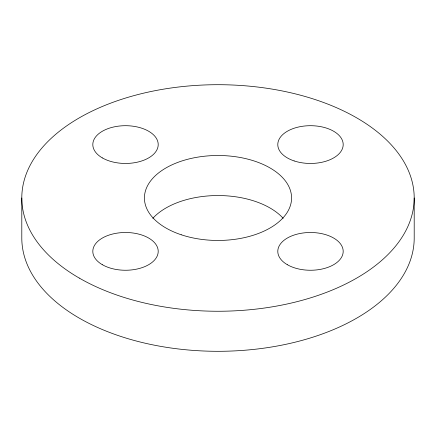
<?xml version="1.0" encoding="UTF-8"?>
<svg xmlns="http://www.w3.org/2000/svg" width="436" height="436" viewBox="0 0 436 436"><rect width="100%" height="100%" fill="white"/><g stroke="black" fill="none" stroke-linecap="round" stroke-linejoin="round"><path stroke-width="0.65" d="M414.2 197.977L414.2 238.023A196.2 113.273 0 0 1 218 351.302A196.2 113.273 0 0 1 21.8 238.023L21.8 197.977M152.823 218.316A73.575 42.477 0 0 1 218 195.546A73.575 42.477 0 0 1 283.177 218.316M294.142 160.928A32.7 18.879 0 0 0 343.192 144.578A32.7 18.879 0 0 0 294.142 128.228A32.7 18.879 0 0 0 294.142 160.928M181.213 234.764A73.575 42.477 0 0 0 291.575 197.977A73.575 42.477 0 0 0 181.213 161.189A73.575 42.477 0 0 0 181.213 234.764M102.389 264.723A32.7 18.879 0 0 0 157.096 256.259A32.7 18.879 0 0 0 117.05 233.14A32.7 18.879 0 0 0 102.389 264.723M102.389 157.925A32.7 18.879 0 0 0 157.096 149.461A32.7 18.879 0 0 0 117.05 126.342A32.7 18.879 0 0 0 102.389 157.925M287.368 264.723A32.7 18.879 0 0 0 342.075 256.259A32.7 18.879 0 0 0 302.028 233.14A32.7 18.879 0 0 0 287.368 264.723M79.265 278.075A196.2 113.273 0 0 0 407.513 227.292A196.2 113.273 0 0 0 167.222 88.562A196.2 113.273 0 0 0 79.265 278.075"/></g></svg>
